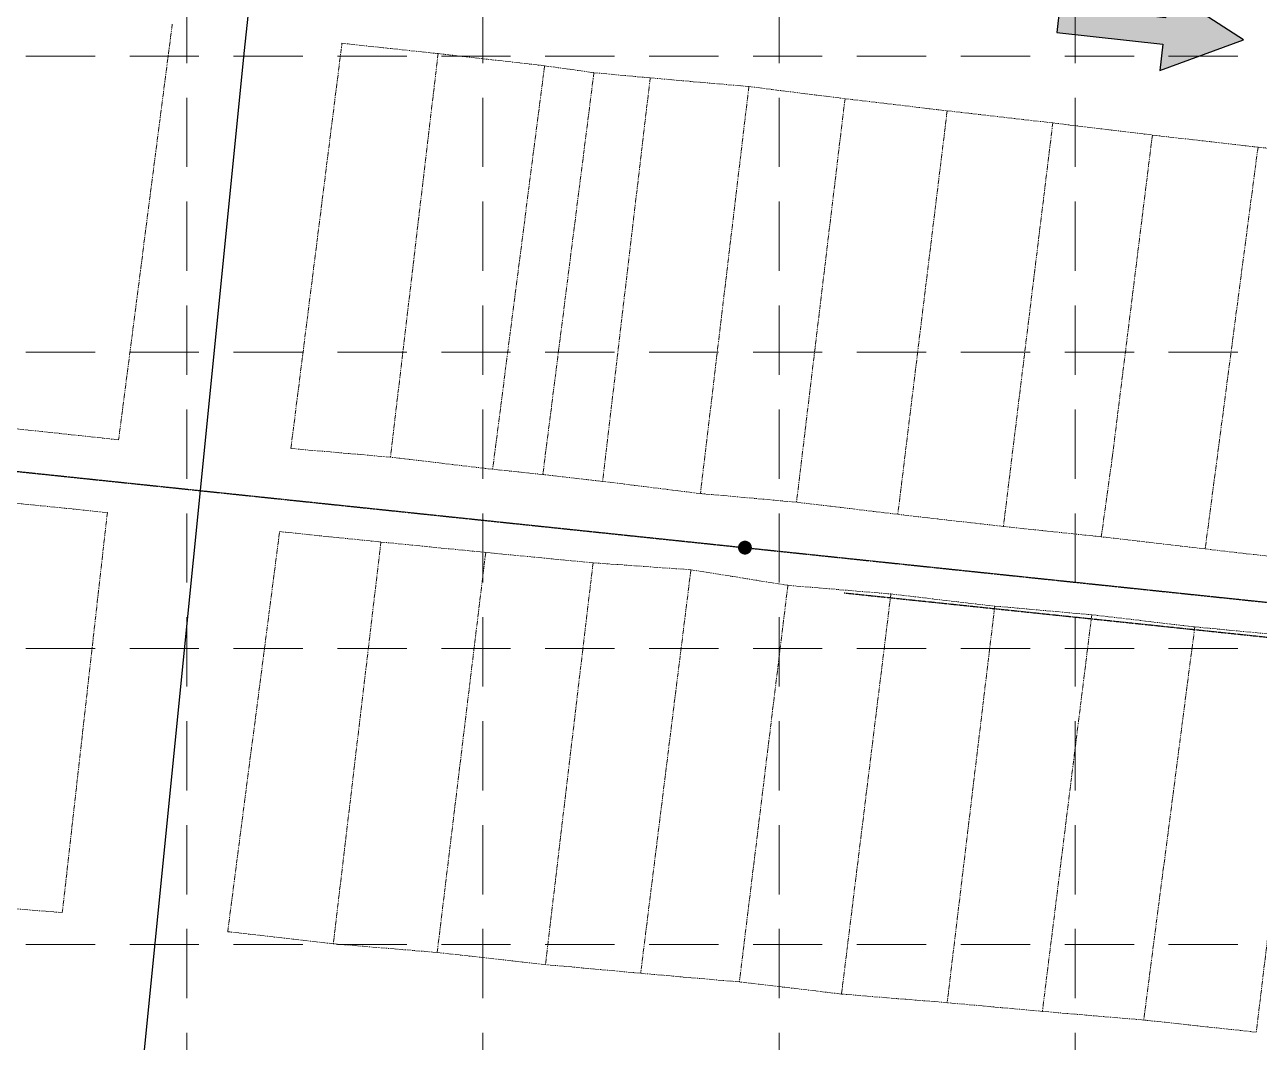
# Model space of a CAD drawing. Extents: x 332488 to 337969, y 579146 to 583084.
# Drawn here: x 336207.9 to 336564.4, y 580831.6 to 581125.4 of the extents above; entities that cross this region are included whole.
import ezdxf

# ---------------------------------------------------------------- set-up
doc = ezdxf.new("R2010")
doc.units = 0
doc.header["$MEASUREMENT"] = 0
for name, pattern in [('DASHED', [0.75, 0.5, -0.25]), ('HIDDEN', [0.375, 0.25, -0.125]), ('PHANTOM', [2.5, 1.25, -0.25, 0.25, -0.25, 0.25, -0.25])]:
    doc.linetypes.add(name, pattern=pattern)
doc.layers.get('0').update_dxf_attribs({"color": 6})
for name, color, linetype in [('ARROWS', 252, 'Continuous'), ('E-SanitarySewer', 2, 'HIDDEN'), ('E-WATER', 2, 'DASHED'), ('GRID', 254, 'HIDDEN'), ('ROADS', 5, 'Continuous'), ('subdiv', 6, 'PHANTOM')]:
    doc.layers.add(name, color=color, linetype=linetype)

# ---------------------------------------------------------------- blocks, each defined once
blk = doc.blocks.new('arrow')
blk.add_lwpolyline([(-67.01, -25.36), (-59.33, -25.42), (-59.57, -56.14), (-51.89, -56.2), (-51.65, -25.48), (-43.97, -25.54), (-55.3, -2.41), (-67.01, -25.36)], close=True)
at = {"color": 254}
for points in [[(-43.97, -25.54), (-67.01, -25.36), (-55.3, -2.41), (-67.01, -25.36)], [(-59.57, -56.14), (-51.89, -56.2), (-59.33, -25.42), (-51.65, -25.48)]]:
    blk.add_solid(points, dxfattribs=at)

msp = doc.modelspace()

# ---------------------------------------------------------------- linework, layer by layer
at = {"layer": 'E-SanitarySewer', "color": 33, "ltscale": 0.5}
msp.add_line((335108.89, 581111.21), (337203.89, 580891.88), dxfattribs=at)
at = {"layer": 'E-SanitarySewer', "color": 33, "linetype": 'Continuous', "ltscale": 0.5, "const_width": 2, "flags": 128}
msp.add_lwpolyline([(336414.86, 580974.38, 1), (336416.86, 580974.38, 1)], format="xyb", close=True, dxfattribs=at)
at = {"layer": 'E-WATER', "color": 120, "ltscale": 0.5}
msp.add_line((336444.48, 580961.33), (336772.28, 580927.01), dxfattribs=at)
at = {"layer": 'GRID', "color": 252, "linetype": 'HIDDEN', "lineweight": 0, "ltscale": 80}
for p, q in [((336254.7, 582484.28), (336254.7, 579491.41)), ((336340.2, 582484.28), (336340.2, 579491.41)), ((336425.7, 582484.28), (336425.7, 579491.41)), ((336511.2, 582484.28), (336511.2, 579491.41)), ((332578.2, 581116.28), (337879.2, 581116.28)), ((332578.2, 581030.78), (337879.2, 581030.78)), ((332578.2, 580945.28), (337879.2, 580945.28)), ((332578.2, 580859.78), (337879.2, 580859.78))]:
    msp.add_line(p, q, dxfattribs=at)
at = {"layer": 'ROADS', "color": 7}
for p, q in [((336275.98, 581162.14), (336271.25, 581117.87)), ((336271.25, 581117.87), (336241.54, 580821.11))]:
    msp.add_line(p, q, dxfattribs=at)
at = {"layer": 'subdiv', "color": 253, "lineweight": 0}
for p, q in [((336250.5, 581125.5), (336235, 581005.5)), ((336284.75, 581003), (336299.5, 581120)), ((336299.5, 581120), (336327.25, 581117)), ((336327.25, 581117), (336313.5, 581000.5)), ((336327.25, 581117), (336358, 581113.5)), ((336358, 581113.5), (336343, 580997)), ((336358, 581113.5), (336372.25, 581111.5)), ((336372.25, 581111.5), (336357.5, 580995.5)), ((336372.25, 581111.5), (336388.5, 581110)), ((336388.5, 581110), (336374.75, 580993.5)), ((336388.5, 581110), (336417, 581107.5)), ((336417, 581107.5), (336403, 580990)), ((336417, 581107.5), (336444.75, 581104)), ((336444.75, 581104), (336430.75, 580987.5)), ((336444.75, 581104), (336474.25, 581100.5)), ((336474.25, 581100.5), (336460, 580984)), ((336474.25, 581100.5), (336504.75, 581097)), ((336504.75, 581097), (336490.5, 580980.5)), ((336504.75, 581097), (336533.5, 581093.5)), ((336533.5, 581093.5), (336522, 581001)), ((336533.5, 581093.5), (336564, 581090)), ((336564, 581090), (336548.75, 580974)), ((336564, 581090), (336593.75, 581087)), ((336235, 581005.5), (336184.25, 581011)), ((336313.5, 581000.5), (336284.75, 581003)), ((336343, 580997), (336313.5, 581000.5)), ((336522, 581001), (336518.75, 580977.5)), ((336357.5, 580995.5), (336343, 580997)), ((336374.75, 580993.5), (336357.5, 580995.5)), ((336403, 580990), (336374.75, 580993.5)), ((336183, 580989.5), (336231.75, 580984.5)), ((336430.75, 580987.5), (336403, 580990)), ((336231.75, 580984.5), (336218.75, 580869)), ((336460, 580984), (336430.75, 580987.5)), ((336490.5, 580980.5), (336460, 580984)), ((336518.75, 580977.5), (336490.5, 580980.5)), ((336266.5, 580863.5), (336281.5, 580979)), ((336281.5, 580979), (336310.75, 580976)), ((336548.75, 580974), (336518.75, 580977.5)), ((336310.75, 580976), (336297, 580860)), ((336310.75, 580976), (336341, 580973)), ((336579.25, 580970.5), (336548.75, 580974)), ((336341, 580973), (336327, 580857.5)), ((336341, 580973), (336372, 580970)), ((336372, 580970), (336358.25, 580854)), ((336372, 580970), (336400.25, 580968)), ((336400.25, 580968), (336385.75, 580851.5)), ((336400.25, 580968), (336428.25, 580963.5)), ((336428.25, 580963.5), (336414.25, 580849)), ((336428.25, 580963.5), (336458, 580961)), ((336458, 580961), (336443.75, 580845.5)), ((336458, 580961), (336488, 580957.5)), ((336488, 580957.5), (336474.25, 580843)), ((336488, 580957.5), (336516, 580955)), ((336516, 580955), (336501.75, 580840.5)), ((336516, 580955), (336545.75, 580951.5)), ((336545.75, 580951.5), (336531, 580838)), ((336545.75, 580951.5), (336577.25, 580948.5)), ((336577.25, 580948.5), (336563.5, 580834.5)), ((336218.75, 580869), (336169.75, 580873)), ((336297, 580860), (336266.5, 580863.5)), ((336327, 580857.5), (336297, 580860)), ((336358.25, 580854), (336327, 580857.5)), ((336385.75, 580851.5), (336358.25, 580854)), ((336414.25, 580849), (336385.75, 580851.5)), ((336443.75, 580845.5), (336414.25, 580849)), ((336474.25, 580843), (336443.75, 580845.5)), ((336501.75, 580840.5), (336474.25, 580843)), ((336531, 580838), (336501.75, 580840.5)), ((336563.5, 580834.5), (336531, 580838))]:
    msp.add_line(p, q, dxfattribs=at)

# ---------------------------------------------------------------- block references
at = {"layer": 'ARROWS', "color": 200, "linetype": 'DASHED', "ltscale": 80, "rotation": 264.1230896478102}
msp.add_blockref('arrow', (336556.54, 581065.76), dxfattribs=at)

doc.saveas('drawing.dxf')
